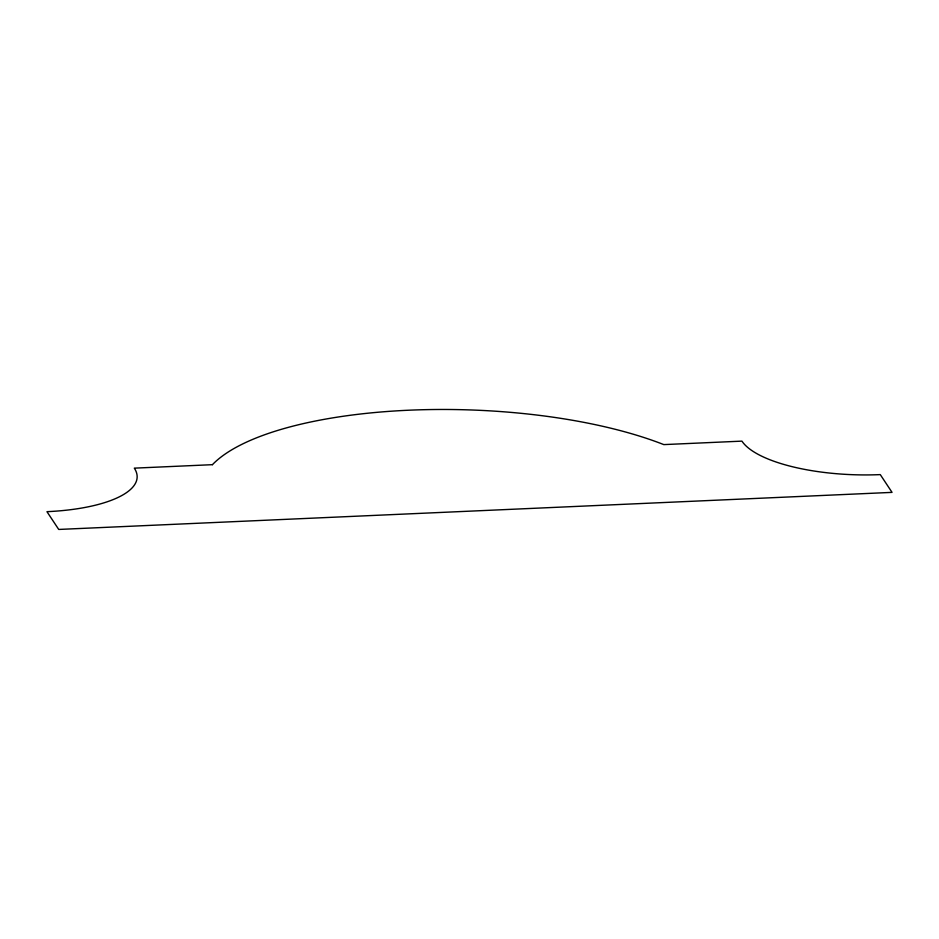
<?xml version="1.0" encoding="UTF-8"?>
<svg xmlns="http://www.w3.org/2000/svg" width="939" height="939" viewBox="0 0 939 939"><rect width="100%" height="100%" fill="white"/><g stroke="black" fill="none" stroke-linecap="round" stroke-linejoin="round"><path stroke-width="1.41" d="M212.425 464.676L134.3 468.15A115.755 38.64 2 0 1 46.95 511.673L58.723 529.443L892.05 492.376L880.277 474.606A115.755 38.64 2 0 1 741.939 441.13L663.814 444.605A267.427 89.264 2 0 0 212.425 464.676"/></g></svg>
